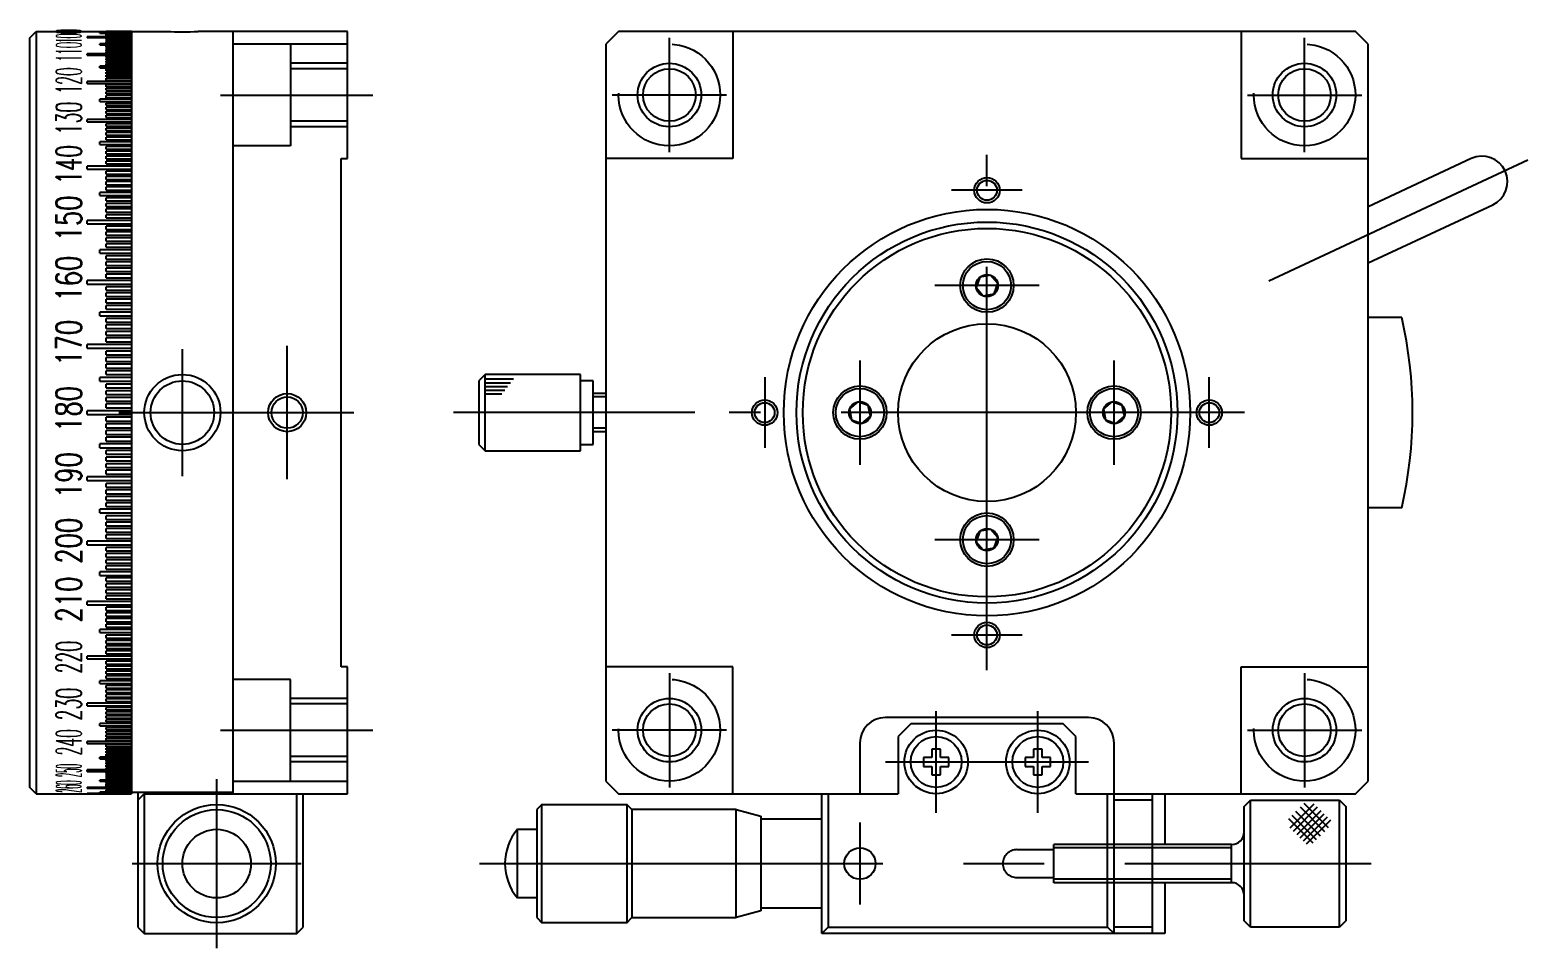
# Model space of a CAD drawing. Extents: x 1 to 268, y 0 to 156.
# Drawn here: x 150.1 to 268, y 42.3 to 114.6 of the extents above; entities that cross this region are included whole.
import ezdxf

# ---------------------------------------------------------------- set-up
doc = ezdxf.new("R2010")
doc.units = 0
doc.linetypes.add('CENTER', pattern=[50.8, 31.75, -6.35, 6.35, -6.35])
doc.linetypes.add('DASHED', pattern=[19.05, 12.7, -6.35])
doc.layers.get('0').update_dxf_attribs({"linetype": 'CONTINUOUS'})
doc.layers.add('CENTER', color=1, linetype='CENTER')
doc.styles.get("Standard").update_dxf_attribs({"font": 'txt.shx', "height": 3, "bigfont": 'bigfont.shx'})

msp = doc.modelspace()

# ---------------------------------------------------------------- linework, layer by layer
at = {"color": 7, "linetype": 'CONTINUOUS'}
for p, q in [((150.07, 113.94), (150.57, 114.44)), ((150.57, 114.44), (150.57, 54.44)), ((150.57, 114.44), (158.07, 114.44)), ((158.07, 114.44), (160.84, 114.44)), ((158.07, 114.44), (158.07, 54.44)), ((175.07, 114.44), (163.3, 114.44)), ((166.07, 54.44), (166.07, 114.44)), ((175.07, 104.44), (175.07, 114.44)), ((196.41, 114.44), (195.41, 113.44)), ((254.41, 114.44), (196.41, 114.44)), ((205.41, 114.44), (205.41, 104.44)), ((245.41, 114.44), (245.41, 104.44)), ((255.41, 113.44), (254.41, 114.44)), ((150.07, 54.94), (150.07, 113.94)), ((175.07, 113.44), (166.07, 113.44)), ((195.41, 113.44), (195.41, 55.44)), ((255.41, 55.44), (255.41, 113.44)), ((174.57, 64.44), (174.57, 104.44)), ((174.57, 104.44), (175.07, 104.44)), ((205.41, 104.44), (195.41, 104.44)), ((245.41, 104.44), (255.41, 104.44)), ((263.53, 104.43), (255.41, 100.64)), ((255.41, 96.23), (265.22, 100.8)), ((224.84, 95.1), (224.56, 94.28)), ((225.69, 95.26), (224.84, 95.1)), ((226.26, 94.61), (225.69, 95.26)), ((225.97, 93.79), (226.26, 94.61)), ((224.56, 94.28), (225.12, 93.63)), ((225.12, 93.63), (225.97, 93.79)), ((258.06, 91.94), (255.41, 91.94)), ((185.91, 87.44), (185.41, 86.94)), ((185.91, 81.44), (185.91, 87.44)), ((193.41, 87.44), (185.91, 87.44)), ((193.41, 81.44), (193.41, 87.44)), ((185.41, 86.94), (185.41, 81.94)), ((194.41, 86.94), (193.41, 86.94)), ((194.41, 81.94), (194.41, 86.94)), ((195.41, 85.94), (194.41, 85.94)), ((215.24, 85.3), (214.59, 84.73)), ((216.06, 85.01), (215.24, 85.3)), ((216.23, 84.16), (216.06, 85.01)), ((235.24, 85.3), (234.59, 84.73)), ((236.06, 85.01), (235.24, 85.3)), ((236.23, 84.16), (236.06, 85.01)), ((214.59, 84.73), (214.75, 83.88)), ((214.75, 83.88), (215.57, 83.59)), ((215.57, 83.59), (216.23, 84.16)), ((234.59, 84.73), (234.75, 83.88)), ((234.75, 83.88), (235.57, 83.59)), ((235.57, 83.59), (236.23, 84.16)), ((195.41, 82.94), (194.41, 82.94)), ((185.41, 81.94), (185.91, 81.44)), ((185.91, 81.44), (193.41, 81.44)), ((193.41, 81.94), (194.41, 81.94)), ((258.06, 76.94), (255.41, 76.94)), ((224.84, 75.1), (224.56, 74.28)), ((225.69, 75.26), (224.84, 75.1)), ((226.26, 74.61), (225.69, 75.26)), ((225.97, 73.79), (226.26, 74.61)), ((224.56, 74.28), (225.12, 73.63)), ((225.12, 73.63), (225.97, 73.79)), ((175.07, 64.44), (174.57, 64.44)), ((175.07, 54.44), (175.07, 64.44)), ((205.41, 64.44), (195.41, 64.44)), ((205.41, 54.44), (205.41, 64.44)), ((245.41, 54.44), (245.41, 64.44)), ((245.41, 64.44), (255.41, 64.44)), ((233.41, 60.44), (217.41, 60.44)), ((219.41, 59.94), (218.41, 58.94)), ((231.41, 59.94), (219.41, 59.94)), ((232.41, 58.94), (231.41, 59.94)), ((215.41, 58.44), (215.41, 54.44)), ((218.41, 58.94), (218.41, 54.44)), ((221.76, 57.94), (221.06, 57.94)), ((221.06, 57.94), (221.06, 57.29)), ((221.76, 57.29), (221.76, 57.94)), ((229.76, 57.94), (229.06, 57.94)), ((229.06, 57.94), (229.06, 57.29)), ((229.76, 57.29), (229.76, 57.94)), ((232.41, 54.44), (232.41, 58.94)), ((235.41, 43.44), (235.41, 58.44)), ((221.06, 57.29), (220.41, 57.29)), ((220.41, 57.29), (220.41, 56.59)), ((222.41, 57.29), (221.76, 57.29)), ((222.41, 56.59), (222.41, 57.29)), ((229.06, 57.29), (228.41, 57.29)), ((228.41, 57.29), (228.41, 56.59)), ((230.41, 57.29), (229.76, 57.29)), ((230.41, 56.59), (230.41, 57.29)), ((166.07, 55.44), (175.07, 55.44)), ((195.41, 55.44), (196.41, 54.44)), ((220.41, 56.59), (221.06, 56.59)), ((221.06, 56.59), (221.06, 55.94)), ((221.06, 55.94), (221.76, 55.94)), ((221.76, 55.94), (221.76, 56.59)), ((221.76, 56.59), (222.41, 56.59)), ((228.41, 56.59), (229.06, 56.59)), ((229.06, 56.59), (229.06, 55.94)), ((229.06, 55.94), (229.76, 55.94)), ((229.76, 55.94), (229.76, 56.59)), ((229.76, 56.59), (230.41, 56.59)), ((254.41, 54.44), (255.41, 55.44)), ((150.57, 54.44), (150.07, 54.94)), ((150.57, 54.44), (158.07, 54.44)), ((158.07, 54.56), (166.07, 54.56)), ((158.57, 54.56), (158.57, 43.94)), ((158.57, 53.94), (159.07, 54.44)), ((159.07, 54.44), (175.07, 54.44)), ((159.07, 54.44), (159.07, 43.44)), ((165.57, 54.56), (165.57, 54.44)), ((171.07, 43.44), (171.07, 54.44)), ((171.57, 43.94), (171.57, 54.44)), ((196.41, 54.44), (218.41, 54.44)), ((212.41, 43.44), (212.41, 54.44)), ((212.91, 54.44), (212.91, 43.94)), ((232.41, 54.44), (254.41, 54.44)), ((234.91, 43.94), (234.91, 54.44)), ((238.41, 54.44), (238.41, 43.44)), ((239.41, 54.44), (239.41, 50.44)), ((190.36, 53.59), (189.96, 53.19)), ((189.96, 53.19), (189.96, 44.69)), ((190.36, 44.29), (190.36, 53.59)), ((190.36, 53.59), (197.06, 53.59)), ((197.46, 53.19), (197.06, 53.59)), ((197.06, 53.59), (197.06, 44.29)), ((205.66, 53.19), (197.46, 53.19)), ((197.46, 53.19), (197.46, 44.69)), ((205.66, 44.69), (205.66, 53.19)), ((205.66, 53.19), (207.61, 52.67)), ((238.41, 53.94), (235.41, 53.94)), ((245.66, 53.44), (246.16, 53.94)), ((245.66, 44.44), (245.66, 53.44)), ((246.16, 53.94), (253.16, 53.94)), ((246.16, 43.94), (246.16, 53.94)), ((253.16, 53.94), (253.66, 53.44)), ((253.16, 43.94), (253.16, 53.94)), ((253.66, 53.44), (253.66, 44.44)), ((207.61, 52.67), (207.61, 45.22)), ((212.41, 52.44), (207.61, 52.44)), ((188.44, 46.24), (188.44, 51.64)), ((188.44, 51.64), (189.96, 51.64)), ((244.66, 50.44), (238.41, 50.44)), ((244.66, 47.44), (244.66, 50.44)), ((244.66, 47.44), (238.41, 47.44)), ((239.41, 47.44), (239.41, 43.44)), ((189.96, 46.24), (188.44, 46.24)), ((207.61, 45.22), (205.66, 44.69)), ((212.41, 45.44), (207.61, 45.44)), ((158.57, 43.94), (159.07, 43.44)), ((171.07, 43.44), (171.57, 43.94)), ((189.96, 44.69), (190.36, 44.29)), ((197.06, 44.29), (190.36, 44.29)), ((197.06, 44.29), (197.46, 44.69)), ((197.46, 44.69), (205.66, 44.69)), ((212.91, 43.94), (212.41, 43.44)), ((212.91, 43.94), (234.91, 43.94)), ((234.91, 43.94), (235.41, 43.44)), ((238.41, 43.94), (235.41, 43.94)), ((246.16, 43.94), (245.66, 44.44)), ((253.16, 43.94), (246.16, 43.94)), ((253.66, 44.44), (253.16, 43.94)), ((159.07, 43.44), (171.07, 43.44)), ((239.41, 43.44), (212.41, 43.44))]:
    msp.add_line(p, q, dxfattribs=at)
for p, q in [((154.57, 114.44), (154.57, 114.45)), ((154.57, 114.44), (158.07, 114.44)), ((156.07, 114.44), (158.07, 114.44)), ((156.07, 114.44), (156.07, 114.44)), ((158.07, 114.44), (156.07, 114.44)), ((156.07, 114.42), (156.07, 114.43)), ((158.07, 114.43), (156.07, 114.43)), ((156.07, 114.42), (158.07, 114.42)), ((156.07, 114.4), (156.07, 114.41)), ((158.07, 114.41), (156.07, 114.41)), ((154.57, 113.96), (154.57, 114.02)), ((158.07, 114.02), (154.57, 114.02)), ((154.57, 113.96), (158.07, 113.96)), ((155.57, 114.32), (155.57, 114.34)), ((158.07, 114.34), (155.57, 114.34)), ((155.57, 114.32), (158.07, 114.32)), ((155.57, 113.38), (155.57, 113.46)), ((158.07, 113.46), (155.57, 113.46)), ((155.57, 113.38), (158.07, 113.38)), ((156.07, 114.4), (158.07, 114.4)), ((156.07, 114.36), (156.07, 114.38)), ((158.07, 114.38), (156.07, 114.38)), ((156.07, 114.36), (158.07, 114.36)), ((156.07, 114.26), (156.07, 114.3)), ((158.07, 114.3), (156.07, 114.3)), ((156.07, 114.26), (158.07, 114.26)), ((156.07, 114.2), (156.07, 114.24)), ((158.07, 114.24), (156.07, 114.24)), ((156.07, 114.2), (158.07, 114.2)), ((156.07, 114.13), (156.07, 114.17)), ((158.07, 114.17), (156.07, 114.17)), ((156.07, 114.13), (158.07, 114.13)), ((156.07, 114.05), (156.07, 114.1)), ((158.07, 114.1), (156.07, 114.1)), ((156.07, 114.05), (158.07, 114.05)), ((156.07, 113.87), (156.07, 113.92)), ((158.07, 113.92), (156.07, 113.92)), ((156.07, 113.87), (158.07, 113.87)), ((156.07, 113.76), (156.07, 113.82)), ((158.07, 113.82), (156.07, 113.82)), ((156.07, 113.76), (158.07, 113.76)), ((156.07, 113.64), (156.07, 113.71)), ((158.07, 113.71), (156.07, 113.71)), ((156.07, 113.64), (158.07, 113.64)), ((156.07, 113.52), (156.07, 113.59)), ((158.07, 113.59), (156.07, 113.59)), ((156.07, 113.52), (158.07, 113.52)), ((156.07, 113.24), (156.07, 113.32)), ((158.07, 113.32), (156.07, 113.32)), ((156.07, 113.24), (158.07, 113.24)), ((154.57, 112.58), (154.57, 112.69)), ((158.07, 112.69), (154.57, 112.69)), ((154.57, 112.58), (158.07, 112.58)), ((156.07, 113.09), (156.07, 113.18)), ((158.07, 113.18), (156.07, 113.18)), ((156.07, 113.09), (158.07, 113.09)), ((156.07, 112.93), (156.07, 113.02)), ((158.07, 113.02), (156.07, 113.02)), ((156.07, 112.93), (158.07, 112.93)), ((156.07, 112.76), (156.07, 112.86)), ((158.07, 112.86), (156.07, 112.86)), ((156.07, 112.76), (158.07, 112.76)), ((156.07, 112.4), (156.07, 112.51)), ((158.07, 112.51), (156.07, 112.51)), ((156.07, 112.4), (158.07, 112.4)), ((156.07, 112.2), (156.07, 112.32)), ((158.07, 112.32), (156.07, 112.32)), ((156.07, 112.2), (158.07, 112.2)), ((156.07, 112), (156.07, 112.12)), ((158.07, 112.12), (156.07, 112.12)), ((155.57, 111.57), (155.57, 111.7)), ((158.07, 111.7), (155.57, 111.7)), ((155.57, 111.57), (158.07, 111.57)), ((156.07, 112), (158.07, 112)), ((156.07, 111.79), (156.07, 111.91)), ((158.07, 111.91), (156.07, 111.91)), ((156.07, 111.79), (158.07, 111.79)), ((156.07, 111.34), (156.07, 111.47)), ((158.07, 111.47), (156.07, 111.47)), ((156.07, 111.34), (158.07, 111.34)), ((156.07, 111.11), (156.07, 111.24)), ((158.07, 111.24), (156.07, 111.24)), ((156.07, 111.11), (158.07, 111.11)), ((156.07, 110.86), (156.07, 111)), ((158.07, 111), (156.07, 111)), ((156.07, 110.86), (158.07, 110.86)), ((154.57, 110.35), (154.57, 110.5)), ((158.07, 110.5), (154.57, 110.5)), ((154.57, 110.35), (158.07, 110.35)), ((156.07, 110.61), (156.07, 110.76)), ((158.07, 110.76), (156.07, 110.76)), ((156.07, 110.61), (158.07, 110.61)), ((156.07, 110.08), (156.07, 110.24)), ((158.07, 110.24), (156.07, 110.24)), ((156.07, 110.08), (158.07, 110.08)), ((156.07, 109.81), (156.07, 109.97)), ((158.07, 109.97), (156.07, 109.97)), ((156.07, 109.81), (158.07, 109.81)), ((156.07, 109.52), (156.07, 109.69)), ((158.07, 109.69), (156.07, 109.69)), ((155.57, 108.93), (155.57, 109.11)), ((158.07, 109.11), (155.57, 109.11)), ((155.57, 108.93), (158.07, 108.93)), ((156.07, 109.52), (158.07, 109.52)), ((156.07, 109.23), (156.07, 109.4)), ((158.07, 109.4), (156.07, 109.4)), ((156.07, 109.23), (158.07, 109.23)), ((156.07, 108.63), (156.07, 108.8)), ((158.07, 108.8), (156.07, 108.8)), ((156.07, 108.63), (158.07, 108.63)), ((154.57, 107.33), (154.57, 107.52)), ((158.07, 107.52), (154.57, 107.52)), ((154.57, 107.33), (158.07, 107.33)), ((156.07, 108.31), (156.07, 108.49)), ((158.07, 108.49), (156.07, 108.49)), ((156.07, 108.31), (158.07, 108.31)), ((156.07, 107.99), (156.07, 108.18)), ((158.07, 108.18), (156.07, 108.18)), ((156.07, 107.99), (158.07, 107.99)), ((156.07, 107.66), (156.07, 107.85)), ((158.07, 107.85), (156.07, 107.85)), ((156.07, 107.66), (158.07, 107.66)), ((156.07, 106.99), (156.07, 107.18)), ((158.07, 107.18), (156.07, 107.18)), ((156.07, 106.99), (158.07, 106.99)), ((156.07, 106.64), (156.07, 106.84)), ((158.07, 106.84), (156.07, 106.84)), ((156.07, 106.64), (158.07, 106.64)), ((156.07, 106.28), (156.07, 106.49)), ((158.07, 106.49), (156.07, 106.49)), ((156.07, 106.28), (158.07, 106.28)), ((155.57, 105.55), (155.57, 105.76)), ((158.07, 105.76), (155.57, 105.76)), ((155.57, 105.55), (158.07, 105.55)), ((156.07, 105.92), (156.07, 106.13)), ((158.07, 106.13), (156.07, 106.13)), ((156.07, 105.92), (158.07, 105.92)), ((156.07, 105.18), (156.07, 105.39)), ((158.07, 105.39), (156.07, 105.39)), ((156.07, 105.18), (158.07, 105.18)), ((156.07, 104.8), (156.07, 105.01)), ((158.07, 105.01), (156.07, 105.01)), ((154.57, 103.61), (154.57, 103.84)), ((158.07, 103.84), (154.57, 103.84)), ((156.07, 104.8), (158.07, 104.8)), ((156.07, 104.41), (156.07, 104.63)), ((158.07, 104.63), (156.07, 104.63)), ((156.07, 104.41), (158.07, 104.41)), ((156.07, 104.01), (156.07, 104.24)), ((158.07, 104.24), (156.07, 104.24)), ((156.07, 104.01), (158.07, 104.01)), ((154.57, 103.61), (158.07, 103.61)), ((156.07, 103.21), (156.07, 103.44)), ((158.07, 103.44), (156.07, 103.44)), ((156.07, 103.21), (158.07, 103.21)), ((156.07, 102.8), (156.07, 103.03)), ((158.07, 103.03), (156.07, 103.03)), ((156.07, 102.8), (158.07, 102.8)), ((156.07, 102.38), (156.07, 102.62)), ((158.07, 102.62), (156.07, 102.62)), ((155.57, 101.53), (155.57, 101.77)), ((158.07, 101.77), (155.57, 101.77)), ((155.57, 101.53), (158.07, 101.53)), ((156.07, 102.38), (158.07, 102.38)), ((156.07, 101.96), (156.07, 102.2)), ((158.07, 102.2), (156.07, 102.2)), ((156.07, 101.96), (158.07, 101.96)), ((156.07, 101.1), (156.07, 101.34)), ((158.07, 101.34), (156.07, 101.34)), ((156.07, 101.1), (158.07, 101.1)), ((156.07, 100.66), (156.07, 100.91)), ((158.07, 100.91), (156.07, 100.91)), ((156.07, 100.66), (158.07, 100.66)), ((156.07, 100.22), (156.07, 100.47)), ((158.07, 100.47), (156.07, 100.47)), ((154.57, 99.31), (154.57, 99.57)), ((158.07, 99.57), (154.57, 99.57)), ((154.57, 99.31), (158.07, 99.31)), ((156.07, 100.22), (158.07, 100.22)), ((156.07, 99.77), (156.07, 100.02)), ((158.07, 100.02), (156.07, 100.02)), ((156.07, 99.77), (158.07, 99.77)), ((156.07, 98.86), (156.07, 99.12)), ((158.07, 99.12), (156.07, 99.12)), ((156.07, 98.86), (158.07, 98.86)), ((156.07, 98.4), (156.07, 98.66)), ((158.07, 98.66), (156.07, 98.66)), ((156.07, 98.4), (158.07, 98.4)), ((156.07, 97.93), (156.07, 98.2)), ((158.07, 98.2), (156.07, 98.2)), ((156.07, 97.93), (158.07, 97.93)), ((155.57, 96.99), (155.57, 97.26)), ((158.07, 97.26), (155.57, 97.26)), ((155.57, 96.99), (158.07, 96.99)), ((156.07, 97.46), (156.07, 97.73)), ((158.07, 97.73), (156.07, 97.73)), ((156.07, 97.46), (158.07, 97.46)), ((156.07, 96.51), (156.07, 96.78)), ((158.07, 96.78), (156.07, 96.78)), ((156.07, 96.51), (158.07, 96.51)), ((156.07, 96.03), (156.07, 96.3)), ((158.07, 96.3), (156.07, 96.3)), ((156.07, 96.03), (158.07, 96.03)), ((156.07, 95.54), (156.07, 95.82)), ((158.07, 95.82), (156.07, 95.82)), ((156.07, 95.54), (158.07, 95.54)), ((154.57, 94.56), (154.57, 94.85)), ((158.07, 94.85), (154.57, 94.85)), ((154.57, 94.56), (158.07, 94.56)), ((156.07, 95.06), (156.07, 95.34)), ((158.07, 95.34), (156.07, 95.34)), ((156.07, 95.06), (158.07, 95.06)), ((156.07, 94.07), (156.07, 94.35)), ((158.07, 94.35), (156.07, 94.35)), ((156.07, 94.07), (158.07, 94.07)), ((156.07, 93.57), (156.07, 93.86)), ((158.07, 93.86), (156.07, 93.86)), ((156.07, 93.57), (158.07, 93.57)), ((156.07, 93.07), (156.07, 93.36)), ((158.07, 93.36), (156.07, 93.36)), ((155.57, 92.06), (155.57, 92.35)), ((158.07, 92.35), (155.57, 92.35)), ((155.57, 92.06), (158.07, 92.06)), ((156.07, 93.07), (158.07, 93.07)), ((156.07, 92.57), (156.07, 92.86)), ((158.07, 92.86), (156.07, 92.86)), ((156.07, 92.57), (158.07, 92.57)), ((156.07, 91.56), (156.07, 91.85)), ((158.07, 91.85), (156.07, 91.85)), ((156.07, 91.56), (158.07, 91.56)), ((156.07, 91.05), (156.07, 91.34)), ((158.07, 91.34), (156.07, 91.34)), ((156.07, 91.05), (158.07, 91.05)), ((156.07, 90.54), (156.07, 90.83)), ((158.07, 90.83), (156.07, 90.83)), ((154.57, 89.51), (154.57, 89.8)), ((158.07, 89.8), (154.57, 89.8)), ((156.07, 90.54), (158.07, 90.54)), ((156.07, 90.02), (156.07, 90.32)), ((158.07, 90.32), (156.07, 90.32)), ((156.07, 90.02), (158.07, 90.02)), ((154.57, 89.51), (158.07, 89.51)), ((156.07, 88.99), (156.07, 89.29)), ((158.07, 89.29), (156.07, 89.29)), ((156.07, 88.99), (158.07, 88.99)), ((156.07, 88.47), (156.07, 88.77)), ((158.07, 88.77), (156.07, 88.77)), ((156.07, 88.47), (158.07, 88.47)), ((156.07, 87.95), (156.07, 88.25)), ((158.07, 88.25), (156.07, 88.25)), ((156.07, 87.95), (158.07, 87.95)), ((156.07, 87.43), (156.07, 87.73)), ((158.07, 87.73), (156.07, 87.73)), ((156.07, 87.43), (158.07, 87.43)), ((155.57, 86.91), (155.57, 87.21)), ((158.07, 87.21), (155.57, 87.21)), ((155.57, 86.91), (158.07, 86.91)), ((156.07, 86.39), (156.07, 86.69)), ((158.07, 86.69), (156.07, 86.69)), ((156.07, 86.39), (158.07, 86.39)), ((156.07, 85.87), (156.07, 86.16)), ((158.07, 86.16), (156.07, 86.16)), ((156.07, 85.87), (158.07, 85.87)), ((156.07, 85.34), (156.07, 85.64)), ((158.07, 85.64), (156.07, 85.64)), ((156.07, 85.34), (158.07, 85.34)), ((156.07, 84.82), (156.07, 85.12)), ((158.07, 85.12), (156.07, 85.12)), ((154.57, 84.29), (154.57, 84.59)), ((158.07, 84.59), (154.57, 84.59)), ((154.57, 84.29), (158.07, 84.29)), ((156.07, 84.82), (158.07, 84.82)), ((156.07, 83.77), (156.07, 84.07)), ((158.07, 84.07), (156.07, 84.07)), ((156.07, 83.77), (158.07, 83.77)), ((156.07, 83.25), (156.07, 83.55)), ((158.07, 83.55), (156.07, 83.55)), ((156.07, 83.25), (158.07, 83.25)), ((156.07, 82.73), (156.07, 83.02)), ((158.07, 83.02), (156.07, 83.02)), ((156.07, 82.73), (158.07, 82.73)), ((155.57, 81.68), (155.57, 81.98)), ((158.07, 81.98), (155.57, 81.98)), ((155.57, 81.68), (158.07, 81.68)), ((156.07, 82.2), (156.07, 82.5)), ((158.07, 82.5), (156.07, 82.5)), ((156.07, 82.2), (158.07, 82.2)), ((156.07, 81.16), (156.07, 81.46)), ((158.07, 81.46), (156.07, 81.46)), ((156.07, 81.16), (158.07, 81.16)), ((156.07, 80.64), (156.07, 80.94)), ((158.07, 80.94), (156.07, 80.94)), ((156.07, 80.64), (158.07, 80.64)), ((156.07, 80.12), (156.07, 80.42)), ((158.07, 80.42), (156.07, 80.42)), ((154.57, 79.09), (154.57, 79.38)), ((158.07, 79.38), (154.57, 79.38)), ((154.57, 79.09), (158.07, 79.09)), ((156.07, 80.12), (158.07, 80.12)), ((156.07, 79.6), (156.07, 79.9)), ((158.07, 79.9), (156.07, 79.9)), ((156.07, 79.6), (158.07, 79.6)), ((156.07, 78.57), (156.07, 78.87)), ((158.07, 78.87), (156.07, 78.87)), ((156.07, 78.57), (158.07, 78.57)), ((156.07, 78.06), (156.07, 78.35)), ((158.07, 78.35), (156.07, 78.35)), ((156.07, 78.06), (158.07, 78.06)), ((156.07, 77.55), (156.07, 77.84)), ((158.07, 77.84), (156.07, 77.84)), ((155.57, 76.54), (155.57, 76.83)), ((158.07, 76.83), (155.57, 76.83)), ((156.07, 77.55), (158.07, 77.55)), ((156.07, 77.04), (156.07, 77.33)), ((158.07, 77.33), (156.07, 77.33)), ((156.07, 77.04), (158.07, 77.04)), ((155.57, 76.54), (158.07, 76.54)), ((156.07, 76.03), (156.07, 76.32)), ((158.07, 76.32), (156.07, 76.32)), ((156.07, 76.03), (158.07, 76.03)), ((156.07, 75.53), (156.07, 75.82)), ((158.07, 75.82), (156.07, 75.82)), ((156.07, 75.53), (158.07, 75.53)), ((154.57, 74.04), (154.57, 74.33)), ((158.07, 74.33), (154.57, 74.33)), ((156.07, 75.03), (156.07, 75.32)), ((158.07, 75.32), (156.07, 75.32)), ((156.07, 75.03), (158.07, 75.03)), ((156.07, 74.54), (156.07, 74.82)), ((158.07, 74.82), (156.07, 74.82)), ((156.07, 74.54), (158.07, 74.54)), ((154.57, 74.04), (158.07, 74.04)), ((156.07, 73.55), (156.07, 73.83)), ((158.07, 73.83), (156.07, 73.83)), ((156.07, 73.55), (158.07, 73.55)), ((156.07, 73.07), (156.07, 73.35)), ((158.07, 73.35), (156.07, 73.35)), ((156.07, 73.07), (158.07, 73.07)), ((156.07, 72.59), (156.07, 72.86)), ((158.07, 72.86), (156.07, 72.86)), ((156.07, 72.59), (158.07, 72.59)), ((156.07, 72.11), (156.07, 72.38)), ((158.07, 72.38), (156.07, 72.38)), ((156.07, 72.11), (158.07, 72.11)), ((155.57, 71.63), (155.57, 71.9)), ((158.07, 71.9), (155.57, 71.9)), ((155.57, 71.63), (158.07, 71.63)), ((156.07, 71.16), (156.07, 71.43)), ((158.07, 71.43), (156.07, 71.43)), ((156.07, 71.16), (158.07, 71.16)), ((156.07, 70.69), (156.07, 70.96)), ((158.07, 70.96), (156.07, 70.96)), ((156.07, 70.69), (158.07, 70.69)), ((156.07, 70.23), (156.07, 70.49)), ((158.07, 70.49), (156.07, 70.49)), ((156.07, 70.23), (158.07, 70.23)), ((156.07, 69.77), (156.07, 70.03)), ((158.07, 70.03), (156.07, 70.03)), ((156.07, 69.77), (158.07, 69.77)), ((154.57, 69.32), (154.57, 69.58)), ((158.07, 69.58), (154.57, 69.58)), ((154.57, 69.32), (158.07, 69.32)), ((156.07, 68.87), (156.07, 69.12)), ((158.07, 69.12), (156.07, 69.12)), ((156.07, 68.87), (158.07, 68.87)), ((156.07, 68.42), (156.07, 68.67)), ((158.07, 68.67), (156.07, 68.67)), ((156.07, 68.42), (158.07, 68.42)), ((155.57, 67.12), (155.57, 67.36)), ((158.07, 67.36), (155.57, 67.36)), ((156.07, 67.98), (156.07, 68.23)), ((158.07, 68.23), (156.07, 68.23)), ((156.07, 67.98), (158.07, 67.98)), ((156.07, 67.55), (156.07, 67.79)), ((158.07, 67.79), (156.07, 67.79)), ((156.07, 67.55), (158.07, 67.55)), ((155.57, 67.12), (158.07, 67.12)), ((156.07, 66.69), (156.07, 66.93)), ((158.07, 66.93), (156.07, 66.93)), ((156.07, 66.69), (158.07, 66.69)), ((156.07, 66.27), (156.07, 66.51)), ((158.07, 66.51), (156.07, 66.51)), ((156.07, 66.27), (158.07, 66.27)), ((156.07, 65.86), (156.07, 66.09)), ((158.07, 66.09), (156.07, 66.09)), ((154.57, 65.05), (154.57, 65.28)), ((158.07, 65.28), (154.57, 65.28)), ((154.57, 65.05), (158.07, 65.05)), ((156.07, 65.86), (158.07, 65.86)), ((156.07, 65.45), (156.07, 65.68)), ((158.07, 65.68), (156.07, 65.68)), ((156.07, 65.45), (158.07, 65.45)), ((156.07, 64.65), (156.07, 64.88)), ((158.07, 64.88), (156.07, 64.88)), ((156.07, 64.65), (158.07, 64.65)), ((156.07, 64.26), (156.07, 64.48)), ((158.07, 64.48), (156.07, 64.48)), ((156.07, 64.26), (158.07, 64.26)), ((156.07, 63.88), (156.07, 64.09)), ((158.07, 64.09), (156.07, 64.09)), ((156.07, 63.88), (158.07, 63.88)), ((156.07, 63.5), (156.07, 63.71)), ((158.07, 63.71), (156.07, 63.71)), ((155.57, 63.13), (155.57, 63.34)), ((158.07, 63.34), (155.57, 63.34)), ((155.57, 63.13), (158.07, 63.13)), ((156.07, 63.5), (158.07, 63.5)), ((156.07, 62.76), (156.07, 62.97)), ((158.07, 62.97), (156.07, 62.97)), ((156.07, 62.76), (158.07, 62.76)), ((156.07, 62.4), (156.07, 62.61)), ((158.07, 62.61), (156.07, 62.61)), ((154.57, 61.37), (154.57, 61.56)), ((158.07, 61.56), (154.57, 61.56)), ((154.57, 61.37), (158.07, 61.37)), ((156.07, 62.4), (158.07, 62.4)), ((156.07, 62.05), (156.07, 62.25)), ((158.07, 62.25), (156.07, 62.25)), ((156.07, 62.05), (158.07, 62.05)), ((156.07, 61.71), (156.07, 61.9)), ((158.07, 61.9), (156.07, 61.9)), ((156.07, 61.71), (158.07, 61.71)), ((156.07, 61.04), (156.07, 61.23)), ((158.07, 61.23), (156.07, 61.23)), ((156.07, 61.04), (158.07, 61.04)), ((156.07, 60.71), (156.07, 60.9)), ((158.07, 60.9), (156.07, 60.9)), ((156.07, 60.71), (158.07, 60.71)), ((156.07, 60.4), (156.07, 60.58)), ((158.07, 60.58), (156.07, 60.58)), ((156.07, 60.4), (158.07, 60.4)), ((156.07, 60.09), (156.07, 60.26)), ((158.07, 60.26), (156.07, 60.26)), ((155.57, 59.78), (155.57, 59.96)), ((158.07, 59.96), (155.57, 59.96)), ((155.57, 59.78), (158.07, 59.78)), ((156.07, 60.09), (158.07, 60.09)), ((156.07, 59.49), (156.07, 59.66)), ((158.07, 59.66), (156.07, 59.66)), ((156.07, 59.49), (158.07, 59.49)), ((156.07, 59.2), (156.07, 59.37)), ((158.07, 59.37), (156.07, 59.37)), ((156.07, 59.2), (158.07, 59.2)), ((156.07, 58.92), (156.07, 59.08)), ((158.07, 59.08), (156.07, 59.08)), ((154.57, 58.39), (154.57, 58.54)), ((158.07, 58.54), (154.57, 58.54)), ((154.57, 58.39), (158.07, 58.39)), ((156.07, 58.92), (158.07, 58.92)), ((156.07, 58.65), (156.07, 58.81)), ((158.07, 58.81), (156.07, 58.81)), ((156.07, 58.65), (158.07, 58.65)), ((156.07, 58.13), (156.07, 58.28)), ((158.07, 58.28), (156.07, 58.28)), ((156.07, 58.13), (158.07, 58.13)), ((156.07, 57.89), (156.07, 58.03)), ((158.07, 58.03), (156.07, 58.03)), ((156.07, 57.89), (158.07, 57.89)), ((155.57, 57.19), (155.57, 57.32)), ((158.07, 57.32), (155.57, 57.32)), ((155.57, 57.19), (158.07, 57.19)), ((156.07, 57.65), (156.07, 57.78)), ((158.07, 57.78), (156.07, 57.78)), ((156.07, 57.65), (158.07, 57.65)), ((156.07, 57.42), (156.07, 57.55)), ((158.07, 57.55), (156.07, 57.55)), ((156.07, 57.42), (158.07, 57.42)), ((156.07, 56.98), (156.07, 57.1)), ((158.07, 57.1), (156.07, 57.1)), ((156.07, 56.98), (158.07, 56.98)), ((156.07, 56.77), (156.07, 56.89)), ((158.07, 56.89), (156.07, 56.89)), ((156.07, 56.77), (158.07, 56.77)), ((156.07, 56.57), (156.07, 56.69)), ((158.07, 56.69), (156.07, 56.69)), ((154.57, 56.2), (154.57, 56.31)), ((158.07, 56.31), (154.57, 56.31)), ((154.57, 56.2), (158.07, 56.2)), ((155.57, 55.43), (155.57, 55.51)), ((158.07, 55.51), (155.57, 55.51)), ((156.07, 56.57), (158.07, 56.57)), ((156.07, 56.38), (156.07, 56.49)), ((158.07, 56.49), (156.07, 56.49)), ((156.07, 56.38), (158.07, 56.38)), ((156.07, 56.03), (156.07, 56.13)), ((158.07, 56.13), (156.07, 56.13)), ((156.07, 56.03), (158.07, 56.03)), ((156.07, 55.87), (156.07, 55.96)), ((158.07, 55.96), (156.07, 55.96)), ((156.07, 55.87), (158.07, 55.87)), ((156.07, 55.71), (156.07, 55.8)), ((158.07, 55.8), (156.07, 55.8)), ((156.07, 55.71), (158.07, 55.71)), ((156.07, 55.57), (156.07, 55.65)), ((158.07, 55.65), (156.07, 55.65)), ((156.07, 55.57), (158.07, 55.57)), ((154.57, 54.88), (154.57, 54.93)), ((158.07, 54.93), (154.57, 54.93)), ((154.57, 54.88), (158.07, 54.88)), ((154.57, 54.45), (154.57, 54.45)), ((158.07, 54.45), (154.57, 54.45)), ((155.57, 55.43), (158.07, 55.43)), ((155.57, 54.55), (155.57, 54.57)), ((158.07, 54.57), (155.57, 54.57)), ((155.57, 54.55), (158.07, 54.55)), ((156.07, 55.3), (156.07, 55.37)), ((158.07, 55.37), (156.07, 55.37)), ((156.07, 55.3), (158.07, 55.3)), ((156.07, 55.18), (156.07, 55.25)), ((158.07, 55.25), (156.07, 55.25)), ((156.07, 55.18), (158.07, 55.18)), ((156.07, 55.07), (156.07, 55.13)), ((158.07, 55.13), (156.07, 55.13)), ((156.07, 55.07), (158.07, 55.07)), ((156.07, 54.97), (156.07, 55.03)), ((158.07, 55.03), (156.07, 55.03)), ((156.07, 54.97), (158.07, 54.97)), ((156.07, 54.79), (156.07, 54.84)), ((158.07, 54.84), (156.07, 54.84)), ((156.07, 54.79), (158.07, 54.79)), ((156.07, 54.72), (156.07, 54.76)), ((158.07, 54.76), (156.07, 54.76)), ((156.07, 54.72), (158.07, 54.72)), ((156.07, 54.65), (156.07, 54.69)), ((158.07, 54.69), (156.07, 54.69)), ((156.07, 54.65), (158.07, 54.65)), ((156.07, 54.59), (156.07, 54.63)), ((158.07, 54.63), (156.07, 54.63)), ((156.07, 54.59), (158.07, 54.59)), ((156.07, 54.51), (156.07, 54.53)), ((158.07, 54.53), (156.07, 54.53)), ((156.07, 54.51), (158.07, 54.51)), ((156.07, 54.48), (156.07, 54.49)), ((158.07, 54.49), (156.07, 54.49)), ((156.07, 54.48), (158.07, 54.48)), ((156.07, 54.46), (156.07, 54.47)), ((158.07, 54.47), (156.07, 54.47)), ((156.07, 54.46), (158.07, 54.46)), ((156.07, 54.45), (156.07, 54.45)), ((158.07, 54.45), (156.07, 54.45)), ((156.07, 54.45), (158.07, 54.45))]:
    msp.add_line(p, q)
at = {"color": 3, "linetype": 'DASHED'}
for p, q in [((170.57, 113.44), (170.57, 105.44)), ((175.07, 111.94), (170.57, 111.94)), ((175.07, 111.51), (170.57, 111.51)), ((175.07, 107.38), (170.57, 107.38)), ((175.07, 106.94), (170.57, 106.94)), ((170.57, 105.44), (166.07, 105.44)), ((170.57, 63.44), (166.07, 63.44)), ((170.57, 55.44), (170.57, 63.44)), ((175.07, 61.94), (170.57, 61.94)), ((175.07, 61.51), (170.57, 61.51)), ((175.07, 57.38), (170.57, 57.38)), ((175.07, 56.94), (170.57, 56.94)), ((227.76, 50.04), (230.66, 50.04)), ((238.41, 50.44), (230.66, 50.44)), ((230.66, 47.44), (230.66, 50.44)), ((238.41, 50.17), (230.66, 50.17)), ((227.76, 47.84), (230.66, 47.84)), ((238.41, 47.72), (230.66, 47.72)), ((238.41, 47.44), (230.66, 47.44))]:
    msp.add_line(p, q, dxfattribs=at)
at = {"color": 1, "linetype": 'CENTER'}
for p, q in [((200.41, 104.94), (200.41, 113.94)), ((250.41, 104.94), (250.41, 113.94)), ((204.91, 109.44), (195.91, 109.44)), ((245.91, 109.44), (254.91, 109.44)), ((225.41, 64.16), (225.41, 104.73)), ((268, 104.31), (247.61, 94.8)), ((228.19, 101.94), (222.62, 101.94)), ((229.51, 94.44), (221.31, 94.44)), ((170.32, 79.19), (170.32, 89.69)), ((162.07, 79.44), (162.07, 89.44)), ((215.41, 88.54), (215.41, 80.34)), ((235.41, 80.34), (235.41, 88.54)), ((207.91, 87.23), (207.91, 81.66)), ((242.91, 81.66), (242.91, 87.23)), ((157.07, 84.44), (175.57, 84.44)), ((202.41, 84.44), (183.41, 84.44)), ((245.69, 84.44), (205.12, 84.44)), ((221.31, 74.44), (229.51, 74.44)), ((222.62, 66.94), (228.19, 66.94)), ((200.41, 63.94), (200.41, 54.94)), ((250.41, 63.94), (250.41, 54.94)), ((221.41, 52.94), (221.41, 60.94)), ((229.41, 52.94), (229.41, 60.94)), ((204.91, 59.44), (195.91, 59.44)), ((245.91, 59.44), (254.91, 59.44)), ((217.41, 56.94), (233.41, 56.94)), ((164.77, 42.29), (164.77, 55.59)), ((215.41, 52.17), (215.41, 45.72)), ((158.12, 48.94), (171.42, 48.94)), ((185.46, 48.94), (255.66, 48.94))]:
    msp.add_line(p, q, dxfattribs=at)
at = {"color": 3, "linetype": 'CONTINUOUS'}
for p, q in [((188.14, 87.08), (185.91, 87.08)), ((187.9, 86.77), (185.91, 86.77)), ((187.67, 86.47), (185.91, 86.47)), ((187.45, 86.18), (185.91, 86.18)), ((187.22, 85.88), (185.91, 85.88)), ((195.41, 85.67), (194.41, 85.67)), ((195.41, 83.22), (194.41, 83.22)), ((251.15, 53.63), (249.26, 51.74)), ((251.41, 53.37), (249.52, 51.48)), ((251.68, 53.1), (249.79, 51.21)), ((252.01, 51.45), (250.08, 53.38)), ((252.3, 51.75), (250.37, 53.67)), ((251.09, 50.54), (249.16, 52.47)), ((251.36, 50.81), (249.43, 52.74)), ((251.66, 51.1), (249.73, 53.03)), ((251.94, 52.84), (250.05, 50.95)), ((252.19, 52.59), (250.3, 50.7)), ((252.44, 52.35), (250.55, 50.46)), ((244.66, 50.17), (238.41, 50.17)), ((244.66, 47.72), (238.41, 47.72))]:
    msp.add_line(p, q, dxfattribs=at)
at = {"color": 3, "linetype": 'DASHED'}
for centre in [(200.41, 109.44), (250.41, 109.44), (200.41, 59.44), (250.41, 59.44)]:
    msp.add_circle(centre, 4, dxfattribs=at)
at = {"color": 3, "linetype": 'CONTINUOUS'}
for centre, radius in [((200.41, 109.44), 2.5), ((250.41, 109.44), 2.5), ((225.41, 101.94), 1), ((170.32, 84.44), 1.5), ((207.91, 84.44), 1), ((242.91, 84.44), 1), ((225.41, 66.94), 1), ((200.41, 59.44), 2.5), ((250.41, 59.44), 2.5)]:
    msp.add_circle(centre, radius, dxfattribs=at)
at = {"color": 7, "linetype": 'CONTINUOUS'}
for centre, radius in [((200.41, 109.44), 2.07), ((250.41, 109.44), 2.07), ((225.41, 101.94), 0.783), ((225.41, 84.44), 16), ((225.41, 84.44), 15), ((225.41, 84.44), 14.5), ((225.41, 94.44), 2.1), ((225.41, 94.44), 1.9), ((225.41, 94.44), 0.866), ((225.41, 84.44), 7), ((162.07, 84.44), 3), ((162.07, 84.44), 2.5), ((215.41, 84.44), 2.1), ((215.41, 84.44), 1.9), ((235.41, 84.44), 2.1), ((235.41, 84.44), 1.9), ((170.32, 84.44), 1.23), ((207.91, 84.44), 0.783), ((215.41, 84.44), 0.866), ((235.41, 84.44), 0.866), ((242.91, 84.44), 0.783), ((225.41, 74.44), 2.1), ((225.41, 74.44), 1.9), ((225.41, 74.44), 0.866), ((225.41, 66.94), 0.783), ((200.41, 59.44), 2.07), ((250.41, 59.44), 2.07), ((221.41, 56.94), 2.5), ((229.41, 56.94), 2.5), ((221.41, 56.94), 2), ((229.41, 56.94), 2), ((164.77, 48.94), 4.65), ((164.77, 48.94), 4.25), ((164.77, 48.94), 2.7), ((215.41, 48.94), 1.23)]:
    msp.add_circle(centre, radius, dxfattribs=at)
for centre, radius, start, end in [((162.07, 144.42), 30, 267.6508, 272.3492), ((264.38, 102.62), 2, 295, 115), ((225.41, 84.44), 33.5, 347.0629, 12.9371), ((217.41, 58.44), 2, 90, 180), ((233.41, 58.44), 2, 0, 90), ((191.66, 48.94), 4.2, 139.9948, 220.0052), ((244.66, 51.44), 1, 270, 0), ((244.66, 46.44), 1, 360, 90)]:
    msp.add_arc(centre, radius, start, end, dxfattribs=at)
at = {"color": 3, "linetype": 'DASHED'}
msp.add_arc((227.76, 48.94), 1.1, 90, 270, dxfattribs=at)
at = {"layer": 'CENTER', "color": 1, "linetype": 'CENTER'}
for p, q in [((165.07, 109.44), (177.07, 109.44)), ((165.07, 59.44), (177.07, 59.44))]:
    msp.add_line(p, q, dxfattribs=at)

# ---------------------------------------------------------------- texts
at = {"color": 7, "linetype": 'CONTINUOUS'}
for s, width, p in [('100', 0.2, (154.12, 113.58)), ('110', 0.3, (154.12, 112.09)), ('120', 0.4, (154.12, 109.56)), ('130', 0.5, (154.12, 106.34)), ('140', 0.6, (154.12, 102.43)), ('150', 0.7, (154.12, 97.93)), ('160', 0.7, (154.12, 93.19)), ('170', 0.7, (154.12, 88.14)), ('180', 0.7, (154.12, 82.93)), ('190', 0.7, (154.12, 77.72)), ('200', 0.7, (154.12, 72.55)), ('210', 0.7, (154.12, 67.93)), ('220', 0.5, (154.12, 63.91)), ('230', 0.5, (154.12, 60.21)), ('240', 0.4, (154.12, 57.46)), ('250', 0.2, (154.12, 55.75)), ('260', 0.15, (154.12, 54.53))]:
    msp.add_text(s, height=2, rotation=90, dxfattribs=dict(at, width=width)).set_placement(p)

doc.saveas('drawing.dxf')
